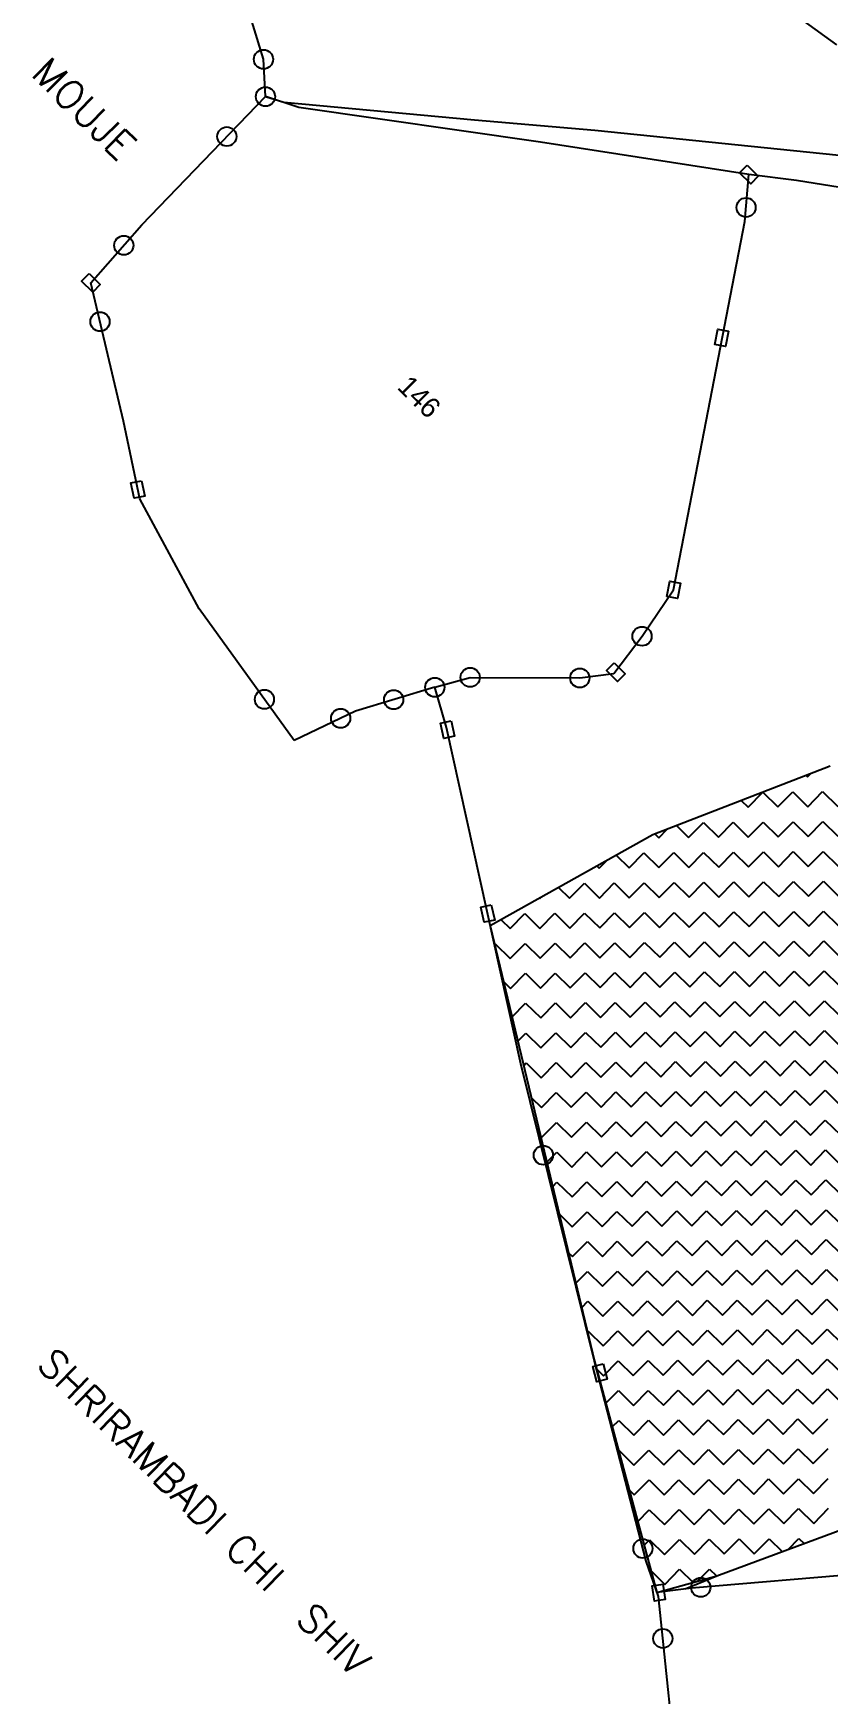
# Model space of a CAD drawing. Header units: metres. Extents: x 342804 to 346854, y 1762918 to 1765966.
# Drawn here: x 342804 to 343156, y 1764501 to 1765237 of the extents above; entities that cross this region are included whole.
import ezdxf

# ---------------------------------------------------------------- set-up
doc = ezdxf.new("R2010")
doc.units = ezdxf.units.M
doc.header["$MEASUREMENT"] = 0
for name, color, linetype in [('POLY_HATCH', 12, 'Continuous'), ('POLY_PARCEL', 6, 'Continuous'), ('POLY_ROAD', 30, 'Continuous'), ('TEXT_MAPOUT', 7, 'Continuous'), ('TEXT_PARCEL', 7, 'Continuous'), ('V_BOUND_LINE', 7, 'Continuous')]:
    doc.layers.add(name, color=color, linetype=linetype)
doc.styles.get("Standard").update_dxf_attribs({"font": 'simplex.shx'})
doc.styles.add('TEXT_MAP', font='')
doc.styles.get('TEXT_MAP').set_extended_font_data('Kruti Dev 050')

msp = doc.modelspace()

# ---------------------------------------------------------------- linework, layer by layer
for points in [[(343120.02, 1765178.3), (343124.97, 1765173.43), (343121.6, 1765170), (343116.65, 1765174.87)], [(342828.58, 1765130.26), (342833.53, 1765125.39), (342830.16, 1765121.96), (342825.21, 1765126.83)], [(343111.75, 1765104.79), (343110.44, 1765097.98), (343105.72, 1765098.89), (343107.04, 1765105.7)], [(342851.81, 1765038.5), (342853.24, 1765031.71), (342848.54, 1765030.72), (342847.11, 1765037.51)], [(343084.47, 1764987.22), (343085.78, 1764994.03), (343090.5, 1764993.12), (343089.18, 1764986.31)], [(343061.08, 1764957.85), (343066.03, 1764952.98), (343062.66, 1764949.56), (343057.71, 1764954.43)], [(342988.9, 1764932.09), (342990.39, 1764925.31), (342985.7, 1764924.28), (342984.21, 1764931.06)], [(343006.71, 1764850.65), (343008.21, 1764843.86), (343003.52, 1764842.83), (343002.02, 1764849.61)], [(343056.32, 1764647.18), (343058.05, 1764640.46), (343053.4, 1764639.26), (343051.66, 1764645.98)], [(343082.67, 1764549.67), (343083.74, 1764542.81), (343078.99, 1764542.07), (343077.92, 1764548.93)]]:
    msp.add_lwpolyline(points, close=True)
for centre in [(342905.8, 1765225.19), (342906.67, 1765208.66), (342889.6, 1765190.98), (343119.55, 1765159.55), (342843.92, 1765142.76), (342833.42, 1765108.96), (343073.48, 1764969.57), (342997.35, 1764951.35), (343045.9, 1764951.08), (342981.68, 1764946.95), (342906.22, 1764941.6), (342963.47, 1764941.48), (342939.98, 1764933.23), (343029.78, 1764739.63), (343073.87, 1764565.39), (343099.48, 1764548.17), (343082.68, 1764525.56)]:
    msp.add_circle(centre, 4.25)
at = {"layer": 'POLY_HATCH'}
for p, q in [((343156.8, 1764912), (343078.19, 1764881.61)), ((343078.19, 1764881.61), (343006.22, 1764841.29)), ((343006.22, 1764841.29), (343052.47, 1764648.35)), ((343052.47, 1764648.35), (343080.09, 1764545.89)), ((343106.55, 1764553.28), (343172.4, 1764577.72)), ((343080.09, 1764545.89), (343106.55, 1764553.28))]:
    msp.add_line(p, q, dxfattribs=at)
at = {"layer": 'POLY_HATCH', "linetype": 'Continuous'}
for p, q in [((343146.17, 1764907.89), (343146.79, 1764907.28)), ((343146.79, 1764907.28), (343148.14, 1764908.65)), ((343117.44, 1764896.78), (343120.44, 1764893.83)), ((343120.44, 1764893.83), (343126.97, 1764900.47)), ((343127.01, 1764900.49), (343133.67, 1764893.94)), ((343133.67, 1764893.94), (343140.23, 1764900.61)), ((343140.23, 1764900.61), (343146.9, 1764894.05)), ((343146.9, 1764894.05), (343153.46, 1764900.72)), ((343153.46, 1764900.72), (343160.13, 1764894.16)), ((343079.13, 1764881.97), (343080.86, 1764880.28)), ((343080.86, 1764880.28), (343084.62, 1764884.1)), ((343088.71, 1764885.68), (343094.09, 1764880.38)), ((343094.09, 1764880.38), (343100.65, 1764887.05)), ((343100.65, 1764887.05), (343107.32, 1764880.49)), ((343107.32, 1764880.49), (343113.88, 1764887.16)), ((343113.88, 1764887.16), (343120.55, 1764880.6)), ((343120.55, 1764880.6), (343127.11, 1764887.27)), ((343127.11, 1764887.27), (343133.78, 1764880.71)), ((343133.78, 1764880.71), (343140.34, 1764887.38)), ((343140.34, 1764887.38), (343147.01, 1764880.82)), ((343147.01, 1764880.82), (343153.57, 1764887.49)), ((343153.57, 1764887.49), (343160.24, 1764880.93)), ((343067.74, 1764866.94), (343074.3, 1764873.61)), ((343074.3, 1764873.61), (343080.97, 1764867.05)), ((343080.97, 1764867.05), (343087.53, 1764873.71)), ((343087.53, 1764873.71), (343094.2, 1764867.15)), ((343094.2, 1764867.15), (343100.76, 1764873.82)), ((343100.76, 1764873.82), (343107.43, 1764867.26)), ((343107.43, 1764867.26), (343113.99, 1764873.93)), ((343113.99, 1764873.93), (343120.66, 1764867.37)), ((343120.66, 1764867.37), (343127.22, 1764874.04)), ((343127.22, 1764874.04), (343133.89, 1764867.48)), ((343133.89, 1764867.48), (343140.45, 1764874.15)), ((343140.45, 1764874.15), (343147.12, 1764867.59)), ((343147.12, 1764867.59), (343153.68, 1764874.26)), ((343153.68, 1764874.26), (343160.35, 1764867.7)), ((343053.52, 1764867.79), (343054.51, 1764866.83)), ((343054.51, 1764866.83), (343057.82, 1764870.2)), ((343062.02, 1764872.55), (343067.74, 1764866.94)), ((343036.53, 1764858.27), (343041.38, 1764853.49)), ((343041.38, 1764853.49), (343047.94, 1764860.16)), ((343047.94, 1764860.16), (343054.61, 1764853.6)), ((343054.61, 1764853.6), (343061.17, 1764860.27)), ((343061.17, 1764860.27), (343067.84, 1764853.71)), ((343067.84, 1764853.71), (343074.4, 1764860.38)), ((343074.4, 1764860.38), (343081.07, 1764853.82)), ((343081.07, 1764853.82), (343087.64, 1764860.48)), ((343087.64, 1764860.48), (343094.3, 1764853.92)), ((343094.3, 1764853.92), (343100.87, 1764860.59)), ((343100.87, 1764860.59), (343107.53, 1764854.03)), ((343107.53, 1764854.03), (343114.1, 1764860.7)), ((343114.1, 1764860.7), (343120.76, 1764854.14)), ((343120.76, 1764854.14), (343127.33, 1764860.81)), ((343127.33, 1764860.81), (343133.99, 1764854.25)), ((343133.99, 1764854.25), (343140.56, 1764860.92)), ((343140.56, 1764860.92), (343147.22, 1764854.36)), ((343147.22, 1764854.36), (343153.79, 1764861.03)), ((343153.79, 1764861.03), (343160.45, 1764854.47)), ((343028.03, 1764853.51), (343028.15, 1764853.38)), ((343028.15, 1764853.38), (343028.59, 1764853.82)), ((343011.03, 1764843.98), (343015.03, 1764840.04)), ((343015.03, 1764840.04), (343021.59, 1764846.71)), ((343021.59, 1764846.71), (343028.26, 1764840.15)), ((343028.26, 1764840.15), (343034.82, 1764846.82)), ((343034.82, 1764846.82), (343041.49, 1764840.26)), ((343041.49, 1764840.26), (343048.05, 1764846.93)), ((343048.05, 1764846.93), (343054.72, 1764840.37)), ((343054.72, 1764840.37), (343061.28, 1764847.04)), ((343061.28, 1764847.04), (343067.95, 1764840.48)), ((343067.95, 1764840.48), (343074.51, 1764847.15)), ((343074.51, 1764847.15), (343081.18, 1764840.59)), ((343081.18, 1764840.59), (343087.74, 1764847.25)), ((343087.74, 1764847.25), (343094.41, 1764840.69)), ((343094.41, 1764840.69), (343100.97, 1764847.36)), ((343100.97, 1764847.36), (343107.64, 1764840.8)), ((343107.64, 1764840.8), (343114.2, 1764847.47)), ((343114.2, 1764847.47), (343120.87, 1764840.91)), ((343120.87, 1764840.91), (343127.43, 1764847.58)), ((343127.43, 1764847.58), (343134.1, 1764841.02)), ((343134.1, 1764841.02), (343140.66, 1764847.69)), ((343140.66, 1764847.69), (343147.33, 1764841.13)), ((343147.33, 1764841.13), (343153.89, 1764847.8)), ((343153.89, 1764847.8), (343160.56, 1764841.24)), ((343008.19, 1764833.09), (343008.47, 1764833.37)), ((343008.47, 1764833.37), (343015.14, 1764826.81)), ((343015.14, 1764826.81), (343021.7, 1764833.48)), ((343021.7, 1764833.48), (343028.37, 1764826.92)), ((343028.37, 1764826.92), (343034.93, 1764833.59)), ((343034.93, 1764833.59), (343041.6, 1764827.03)), ((343041.6, 1764827.03), (343048.16, 1764833.7)), ((343048.16, 1764833.7), (343054.83, 1764827.14)), ((343054.83, 1764827.14), (343061.39, 1764833.81)), ((343061.39, 1764833.81), (343068.06, 1764827.25)), ((343068.06, 1764827.25), (343074.62, 1764833.92)), ((343074.62, 1764833.92), (343081.29, 1764827.35)), ((343081.29, 1764827.35), (343087.85, 1764834.02)), ((343087.85, 1764834.02), (343094.52, 1764827.46)), ((343094.52, 1764827.46), (343101.08, 1764834.13)), ((343101.08, 1764834.13), (343107.75, 1764827.57)), ((343107.75, 1764827.57), (343114.31, 1764834.24)), ((343114.31, 1764834.24), (343120.98, 1764827.68)), ((343120.98, 1764827.68), (343127.54, 1764834.35)), ((343127.54, 1764834.35), (343134.21, 1764827.79)), ((343134.21, 1764827.79), (343140.77, 1764834.46)), ((343140.77, 1764834.46), (343147.44, 1764827.9)), ((343147.44, 1764827.9), (343154, 1764834.57)), ((343154, 1764834.57), (343160.67, 1764828.01)), ((343012.13, 1764816.65), (343015.25, 1764813.58)), ((343015.25, 1764813.58), (343021.81, 1764820.25)), ((343021.81, 1764820.25), (343028.48, 1764813.69)), ((343028.48, 1764813.69), (343035.04, 1764820.36)), ((343035.04, 1764820.36), (343041.71, 1764813.8)), ((343041.71, 1764813.8), (343048.27, 1764820.47)), ((343048.27, 1764820.47), (343054.94, 1764813.91)), ((343054.94, 1764813.91), (343061.5, 1764820.58)), ((343061.5, 1764820.58), (343068.17, 1764814.02)), ((343068.17, 1764814.02), (343074.73, 1764820.69)), ((343074.73, 1764820.69), (343081.4, 1764814.12)), ((343081.4, 1764814.12), (343087.96, 1764820.79)), ((343087.96, 1764820.79), (343094.63, 1764814.23)), ((343094.63, 1764814.23), (343101.19, 1764820.9)), ((343101.19, 1764820.9), (343107.86, 1764814.34)), ((343107.86, 1764814.34), (343114.42, 1764821.01)), ((343114.42, 1764821.01), (343121.09, 1764814.45)), ((343121.09, 1764814.45), (343127.65, 1764821.12)), ((343127.65, 1764821.12), (343134.32, 1764814.56)), ((343134.32, 1764814.56), (343140.88, 1764821.23)), ((343140.88, 1764821.23), (343147.55, 1764814.67)), ((343147.55, 1764814.67), (343154.11, 1764821.34)), ((343154.11, 1764821.34), (343160.78, 1764814.78)), ((343015.9, 1764800.91), (343021.92, 1764807.02)), ((343021.92, 1764807.02), (343028.59, 1764800.46)), ((343028.59, 1764800.46), (343035.15, 1764807.13)), ((343035.15, 1764807.13), (343041.82, 1764800.57)), ((343041.82, 1764800.57), (343048.38, 1764807.24)), ((343048.38, 1764807.24), (343055.05, 1764800.68)), ((343055.05, 1764800.68), (343061.61, 1764807.35)), ((343061.61, 1764807.35), (343068.28, 1764800.79)), ((343068.28, 1764800.79), (343074.84, 1764807.46)), ((343074.84, 1764807.46), (343081.51, 1764800.89)), ((343081.51, 1764800.89), (343088.07, 1764807.56)), ((343088.07, 1764807.56), (343094.74, 1764801)), ((343094.74, 1764801), (343101.3, 1764807.67)), ((343101.3, 1764807.67), (343107.97, 1764801.11)), ((343107.97, 1764801.11), (343114.53, 1764807.78)), ((343114.53, 1764807.78), (343121.2, 1764801.22)), ((343121.2, 1764801.22), (343127.76, 1764807.89)), ((343127.76, 1764807.89), (343134.43, 1764801.33)), ((343134.43, 1764801.33), (343140.99, 1764808)), ((343140.99, 1764808), (343147.66, 1764801.44)), ((343147.66, 1764801.44), (343154.22, 1764808.11)), ((343154.22, 1764808.11), (343160.89, 1764801.55)), ((343018.47, 1764790.18), (343022.03, 1764793.79)), ((343022.03, 1764793.79), (343028.7, 1764787.23)), ((343028.7, 1764787.23), (343035.26, 1764793.9)), ((343035.26, 1764793.9), (343041.93, 1764787.34)), ((343041.93, 1764787.34), (343048.49, 1764794.01)), ((343048.49, 1764794.01), (343055.16, 1764787.45)), ((343055.16, 1764787.45), (343061.72, 1764794.12)), ((343061.72, 1764794.12), (343068.39, 1764787.56)), ((343068.39, 1764787.56), (343074.95, 1764794.23)), ((343074.95, 1764794.23), (343081.62, 1764787.66)), ((343081.62, 1764787.66), (343088.18, 1764794.33)), ((343088.18, 1764794.33), (343094.85, 1764787.77)), ((343094.85, 1764787.77), (343101.41, 1764794.44)), ((343101.41, 1764794.44), (343108.08, 1764787.88)), ((343108.08, 1764787.88), (343114.64, 1764794.55)), ((343114.64, 1764794.55), (343121.31, 1764787.99)), ((343121.31, 1764787.99), (343127.87, 1764794.66)), ((343127.87, 1764794.66), (343134.54, 1764788.1)), ((343134.54, 1764788.1), (343141.1, 1764794.77)), ((343141.1, 1764794.77), (343147.77, 1764788.21)), ((343147.77, 1764788.21), (343154.33, 1764794.88)), ((343154.33, 1764794.88), (343161, 1764788.32)), ((343021.05, 1764779.45), (343022.14, 1764780.56)), ((343022.14, 1764780.56), (343028.81, 1764774)), ((343028.81, 1764774), (343035.37, 1764780.67)), ((343035.37, 1764780.67), (343042.04, 1764774.11)), ((343042.04, 1764774.11), (343048.6, 1764780.78)), ((343048.6, 1764780.78), (343055.27, 1764774.22)), ((343055.27, 1764774.22), (343061.83, 1764780.89)), ((343061.83, 1764780.89), (343068.5, 1764774.33)), ((343068.5, 1764774.33), (343075.06, 1764781)), ((343075.06, 1764781), (343081.73, 1764774.43)), ((343081.73, 1764774.43), (343088.29, 1764781.1)), ((343088.29, 1764781.1), (343094.96, 1764774.54)), ((343094.96, 1764774.54), (343101.52, 1764781.21)), ((343101.52, 1764781.21), (343108.19, 1764774.65)), ((343108.19, 1764774.65), (343114.75, 1764781.32)), ((343114.75, 1764781.32), (343121.42, 1764774.76)), ((343121.42, 1764774.76), (343127.98, 1764781.43)), ((343127.98, 1764781.43), (343134.65, 1764774.87)), ((343134.65, 1764774.87), (343141.21, 1764781.54)), ((343141.21, 1764781.54), (343147.88, 1764774.98)), ((343147.88, 1764774.98), (343154.44, 1764781.65)), ((343154.44, 1764781.65), (343161.11, 1764775.09)), ((343024.48, 1764765.13), (343028.91, 1764760.77)), ((343028.91, 1764760.77), (343035.47, 1764767.44)), ((343035.47, 1764767.44), (343042.14, 1764760.88)), ((343042.14, 1764760.88), (343048.7, 1764767.55)), ((343048.7, 1764767.55), (343055.37, 1764760.99)), ((343055.37, 1764760.99), (343061.93, 1764767.66)), ((343061.93, 1764767.66), (343068.6, 1764761.1)), ((343068.6, 1764761.1), (343075.16, 1764767.77)), ((343075.16, 1764767.77), (343081.83, 1764761.2)), ((343081.83, 1764761.2), (343088.39, 1764767.87)), ((343088.39, 1764767.87), (343095.06, 1764761.31)), ((343095.06, 1764761.31), (343101.62, 1764767.98)), ((343101.62, 1764767.98), (343108.29, 1764761.42)), ((343108.29, 1764761.42), (343114.85, 1764768.09)), ((343114.85, 1764768.09), (343121.52, 1764761.53)), ((343121.52, 1764761.53), (343128.09, 1764768.2)), ((343128.09, 1764768.2), (343134.75, 1764761.64)), ((343134.75, 1764761.64), (343141.32, 1764768.31)), ((343141.32, 1764768.31), (343147.98, 1764761.75)), ((343147.98, 1764761.75), (343154.55, 1764768.42)), ((343154.55, 1764768.42), (343161.21, 1764761.86)), ((343028.59, 1764747.96), (343029.02, 1764747.54)), ((343029.02, 1764747.54), (343035.58, 1764754.21)), ((343035.58, 1764754.21), (343042.25, 1764747.65)), ((343042.25, 1764747.65), (343048.81, 1764754.32)), ((343048.81, 1764754.32), (343055.48, 1764747.76)), ((343055.48, 1764747.76), (343062.04, 1764754.43)), ((343062.04, 1764754.43), (343068.71, 1764747.87)), ((343068.71, 1764747.87), (343075.27, 1764754.54)), ((343075.27, 1764754.54), (343081.94, 1764747.97)), ((343081.94, 1764747.97), (343088.5, 1764754.64)), ((343088.5, 1764754.64), (343095.17, 1764748.08)), ((343095.17, 1764748.08), (343101.73, 1764754.75)), ((343101.73, 1764754.75), (343108.4, 1764748.19)), ((343108.4, 1764748.19), (343114.96, 1764754.86)), ((343114.96, 1764754.86), (343121.63, 1764748.3)), ((343121.63, 1764748.3), (343128.19, 1764754.97)), ((343128.19, 1764754.97), (343134.86, 1764748.41)), ((343134.86, 1764748.41), (343141.42, 1764755.08)), ((343141.42, 1764755.08), (343148.09, 1764748.52)), ((343148.09, 1764748.52), (343154.65, 1764755.19)), ((343154.65, 1764755.19), (343161.32, 1764748.63)), ((343031.33, 1764736.55), (343035.69, 1764740.98)), ((343035.69, 1764740.98), (343042.36, 1764734.42)), ((343042.36, 1764734.42), (343048.92, 1764741.09)), ((343048.92, 1764741.09), (343055.59, 1764734.53)), ((343055.59, 1764734.53), (343062.15, 1764741.2)), ((343062.15, 1764741.2), (343068.82, 1764734.64)), ((343068.82, 1764734.64), (343075.38, 1764741.31)), ((343075.38, 1764741.31), (343082.05, 1764734.74)), ((343082.05, 1764734.74), (343088.61, 1764741.41)), ((343088.61, 1764741.41), (343095.28, 1764734.85)), ((343095.28, 1764734.85), (343101.84, 1764741.52)), ((343101.84, 1764741.52), (343108.51, 1764734.96)), ((343108.51, 1764734.96), (343115.07, 1764741.63)), ((343115.07, 1764741.63), (343121.74, 1764735.07)), ((343121.74, 1764735.07), (343128.3, 1764741.74)), ((343128.3, 1764741.74), (343134.97, 1764735.18)), ((343134.97, 1764735.18), (343141.53, 1764741.85)), ((343141.53, 1764741.85), (343148.2, 1764735.29)), ((343148.2, 1764735.29), (343154.76, 1764741.96)), ((343154.76, 1764741.96), (343161.43, 1764735.4)), ((343033.9, 1764725.82), (343035.8, 1764727.75)), ((343035.8, 1764727.75), (343042.47, 1764721.19)), ((343042.47, 1764721.19), (343049.03, 1764727.86)), ((343049.03, 1764727.86), (343055.7, 1764721.3)), ((343055.7, 1764721.3), (343062.26, 1764727.97)), ((343062.26, 1764727.97), (343068.93, 1764721.41)), ((343068.93, 1764721.41), (343075.49, 1764728.08)), ((343075.49, 1764728.08), (343082.16, 1764721.51)), ((343082.16, 1764721.51), (343088.72, 1764728.18)), ((343088.72, 1764728.18), (343095.39, 1764721.62)), ((343095.39, 1764721.62), (343101.95, 1764728.29)), ((343101.95, 1764728.29), (343108.62, 1764721.73)), ((343108.62, 1764721.73), (343115.18, 1764728.4)), ((343115.18, 1764728.4), (343121.85, 1764721.84)), ((343121.85, 1764721.84), (343128.41, 1764728.51)), ((343128.41, 1764728.51), (343135.08, 1764721.95)), ((343135.08, 1764721.95), (343141.64, 1764728.62)), ((343141.64, 1764728.62), (343148.31, 1764722.06)), ((343148.31, 1764722.06), (343154.87, 1764728.73)), ((343154.87, 1764728.73), (343161.54, 1764722.17)), ((343036.82, 1764713.62), (343042.58, 1764707.96)), ((343042.58, 1764707.96), (343049.14, 1764714.63)), ((343049.14, 1764714.63), (343055.81, 1764708.07)), ((343055.81, 1764708.07), (343062.37, 1764714.74)), ((343062.37, 1764714.74), (343069.04, 1764708.18)), ((343069.04, 1764708.18), (343075.6, 1764714.85)), ((343075.6, 1764714.85), (343082.27, 1764708.28)), ((343082.27, 1764708.28), (343088.83, 1764714.95)), ((343088.83, 1764714.95), (343095.5, 1764708.39)), ((343095.5, 1764708.39), (343102.06, 1764715.06)), ((343102.06, 1764715.06), (343108.73, 1764708.5)), ((343108.73, 1764708.5), (343115.29, 1764715.17)), ((343115.29, 1764715.17), (343121.96, 1764708.61)), ((343121.96, 1764708.61), (343128.52, 1764715.28)), ((343128.52, 1764715.28), (343135.19, 1764708.72)), ((343135.19, 1764708.72), (343141.75, 1764715.39)), ((343141.75, 1764715.39), (343148.42, 1764708.83)), ((343148.42, 1764708.83), (343154.98, 1764715.5)), ((343154.98, 1764715.5), (343161.65, 1764708.94)), ((343040.94, 1764696.45), (343042.69, 1764694.73)), ((343042.69, 1764694.73), (343049.25, 1764701.4)), ((343049.25, 1764701.4), (343055.92, 1764694.84)), ((343055.92, 1764694.84), (343062.48, 1764701.51)), ((343062.48, 1764701.51), (343069.15, 1764694.95)), ((343069.15, 1764694.95), (343075.71, 1764701.62)), ((343075.71, 1764701.62), (343082.38, 1764695.05)), ((343082.38, 1764695.05), (343088.94, 1764701.72)), ((343088.94, 1764701.72), (343095.61, 1764695.16)), ((343095.61, 1764695.16), (343102.17, 1764701.83)), ((343102.17, 1764701.83), (343108.84, 1764695.27)), ((343108.84, 1764695.27), (343115.4, 1764701.94)), ((343115.4, 1764701.94), (343122.07, 1764695.38)), ((343122.07, 1764695.38), (343128.63, 1764702.05)), ((343128.63, 1764702.05), (343135.3, 1764695.49)), ((343135.3, 1764695.49), (343141.86, 1764702.16)), ((343141.86, 1764702.16), (343148.53, 1764695.6)), ((343148.53, 1764695.6), (343155.09, 1764702.27)), ((343155.09, 1764702.27), (343161.76, 1764695.71)), ((343148.64, 1764682.37), (343155.2, 1764689.04)), ((343155.2, 1764689.04), (343161.87, 1764682.48)), ((343044.18, 1764682.91), (343049.36, 1764688.17)), ((343049.36, 1764688.17), (343056.03, 1764681.61)), ((343056.03, 1764681.61), (343062.59, 1764688.28)), ((343062.59, 1764688.28), (343069.26, 1764681.72)), ((343069.26, 1764681.72), (343075.82, 1764688.38)), ((343075.82, 1764688.38), (343082.49, 1764681.82)), ((343082.49, 1764681.82), (343089.05, 1764688.49)), ((343089.05, 1764688.49), (343095.72, 1764681.93)), ((343095.72, 1764681.93), (343102.28, 1764688.6)), ((343102.28, 1764688.6), (343108.95, 1764682.04)), ((343108.95, 1764682.04), (343115.51, 1764688.71)), ((343115.51, 1764688.71), (343122.18, 1764682.15)), ((343122.18, 1764682.15), (343128.74, 1764688.82)), ((343128.74, 1764688.82), (343135.41, 1764682.26)), ((343135.41, 1764682.26), (343141.97, 1764688.93)), ((343141.97, 1764688.93), (343148.64, 1764682.37)), ((343046.75, 1764672.18), (343049.46, 1764674.94)), ((343049.46, 1764674.94), (343056.13, 1764668.38)), ((343056.13, 1764668.38), (343062.69, 1764675.05)), ((343062.69, 1764675.05), (343069.36, 1764668.49)), ((343069.36, 1764668.49), (343075.92, 1764675.15)), ((343075.92, 1764675.15), (343082.59, 1764668.59)), ((343082.59, 1764668.59), (343089.15, 1764675.26)), ((343089.15, 1764675.26), (343095.82, 1764668.7)), ((343095.82, 1764668.7), (343102.38, 1764675.37)), ((343102.38, 1764675.37), (343109.05, 1764668.81)), ((343109.05, 1764668.81), (343115.61, 1764675.48)), ((343115.61, 1764675.48), (343122.28, 1764668.92)), ((343122.28, 1764668.92), (343128.84, 1764675.59)), ((343128.84, 1764675.59), (343135.51, 1764669.03)), ((343135.51, 1764669.03), (343142.07, 1764675.7)), ((343142.07, 1764675.7), (343148.74, 1764669.14)), ((343148.74, 1764669.14), (343155.3, 1764675.81)), ((343155.3, 1764675.81), (343161.97, 1764669.25)), ((343049.33, 1764661.46), (343049.57, 1764661.71)), ((343049.57, 1764661.71), (343056.24, 1764655.15)), ((343056.24, 1764655.15), (343062.8, 1764661.82)), ((343062.8, 1764661.82), (343069.47, 1764655.26)), ((343069.47, 1764655.26), (343076.03, 1764661.92)), ((343076.03, 1764661.92), (343082.7, 1764655.36)), ((343082.7, 1764655.36), (343089.26, 1764662.03)), ((343089.26, 1764662.03), (343095.93, 1764655.47)), ((343095.93, 1764655.47), (343102.49, 1764662.14)), ((343102.49, 1764662.14), (343109.16, 1764655.58)), ((343109.16, 1764655.58), (343115.72, 1764662.25)), ((343115.72, 1764662.25), (343122.39, 1764655.69)), ((343122.39, 1764655.69), (343128.95, 1764662.36)), ((343128.95, 1764662.36), (343135.62, 1764655.8)), ((343135.62, 1764655.8), (343142.18, 1764662.47)), ((343142.18, 1764662.47), (343148.85, 1764655.91)), ((343148.85, 1764655.91), (343155.41, 1764662.58)), ((343155.41, 1764662.58), (343162.08, 1764656.02)), ((343056.35, 1764641.92), (343062.91, 1764648.59)), ((343062.91, 1764648.59), (343069.58, 1764642.03)), ((343069.58, 1764642.03), (343076.14, 1764648.69)), ((343076.14, 1764648.69), (343082.81, 1764642.13)), ((343082.81, 1764642.13), (343089.37, 1764648.8)), ((343089.37, 1764648.8), (343096.04, 1764642.24)), ((343096.04, 1764642.24), (343102.6, 1764648.91)), ((343102.6, 1764648.91), (343109.27, 1764642.35)), ((343109.27, 1764642.35), (343115.83, 1764649.02)), ((343115.83, 1764649.02), (343122.5, 1764642.46)), ((343122.5, 1764642.46), (343129.06, 1764649.13)), ((343129.06, 1764649.13), (343135.73, 1764642.57)), ((343135.73, 1764642.57), (343142.29, 1764649.24)), ((343142.29, 1764649.24), (343148.96, 1764642.68)), ((343148.96, 1764642.68), (343155.52, 1764649.35)), ((343155.52, 1764649.35), (343162.19, 1764642.79)), ((343053.43, 1764644.79), (343056.35, 1764641.92)), ((343057.49, 1764629.73), (343063.02, 1764635.36)), ((343063.02, 1764635.36), (343069.69, 1764628.8)), ((343069.69, 1764628.8), (343076.25, 1764635.46)), ((343076.25, 1764635.46), (343082.92, 1764628.9)), ((343082.92, 1764628.9), (343089.48, 1764635.57)), ((343089.48, 1764635.57), (343096.15, 1764629.01)), ((343096.15, 1764629.01), (343102.71, 1764635.68)), ((343102.71, 1764635.68), (343109.38, 1764629.12)), ((343109.38, 1764629.12), (343115.94, 1764635.79)), ((343115.94, 1764635.79), (343122.61, 1764629.23)), ((343122.61, 1764629.23), (343129.17, 1764635.9)), ((343129.17, 1764635.9), (343135.84, 1764629.34)), ((343135.84, 1764629.34), (343142.4, 1764636.01)), ((343142.4, 1764636.01), (343149.07, 1764629.45)), ((343149.07, 1764629.45), (343155.63, 1764636.12)), ((343155.63, 1764636.12), (343162.3, 1764629.56)), ((343149.18, 1764616.22), (343155.74, 1764622.89)), ((343060.31, 1764619.26), (343063.13, 1764622.13)), ((343063.13, 1764622.13), (343069.8, 1764615.57)), ((343069.8, 1764615.57), (343076.36, 1764622.23)), ((343076.36, 1764622.23), (343083.03, 1764615.67)), ((343083.03, 1764615.67), (343089.59, 1764622.34)), ((343089.59, 1764622.34), (343096.26, 1764615.78)), ((343096.26, 1764615.78), (343102.82, 1764622.45)), ((343102.82, 1764622.45), (343109.49, 1764615.89)), ((343109.49, 1764615.89), (343116.05, 1764622.56)), ((343116.05, 1764622.56), (343122.72, 1764616)), ((343122.72, 1764616), (343129.28, 1764622.67)), ((343129.28, 1764622.67), (343135.95, 1764616.11)), ((343135.95, 1764616.11), (343142.51, 1764622.78)), ((343142.51, 1764622.78), (343149.18, 1764616.22)), ((343063.13, 1764608.79), (343063.24, 1764608.9)), ((343063.24, 1764608.9), (343069.91, 1764602.34)), ((343069.91, 1764602.34), (343076.47, 1764609)), ((343076.47, 1764609), (343083.14, 1764602.44)), ((343083.14, 1764602.44), (343089.7, 1764609.11)), ((343089.7, 1764609.11), (343096.37, 1764602.55)), ((343096.37, 1764602.55), (343102.93, 1764609.22)), ((343102.93, 1764609.22), (343109.6, 1764602.66)), ((343109.6, 1764602.66), (343116.16, 1764609.33)), ((343116.16, 1764609.33), (343122.83, 1764602.77)), ((343122.83, 1764602.77), (343129.39, 1764609.44)), ((343129.39, 1764609.44), (343136.06, 1764602.88)), ((343136.06, 1764602.88), (343142.62, 1764609.55)), ((343142.62, 1764609.55), (343149.29, 1764602.99)), ((343149.29, 1764602.99), (343155.85, 1764609.66)), ((343070.01, 1764589.11), (343076.58, 1764595.77)), ((343076.58, 1764595.77), (343083.24, 1764589.21)), ((343083.24, 1764589.21), (343089.81, 1764595.88)), ((343089.81, 1764595.88), (343096.48, 1764589.32)), ((343096.48, 1764589.32), (343103.04, 1764595.99)), ((343103.04, 1764595.99), (343109.71, 1764589.43)), ((343109.71, 1764589.43), (343116.27, 1764596.1)), ((343116.27, 1764596.1), (343122.94, 1764589.54)), ((343122.94, 1764589.54), (343129.5, 1764596.21)), ((343129.5, 1764596.21), (343136.17, 1764589.65)), ((343136.17, 1764589.65), (343142.73, 1764596.32)), ((343142.73, 1764596.32), (343149.4, 1764589.76)), ((343149.4, 1764589.76), (343155.96, 1764596.43)), ((343067.87, 1764591.21), (343070.01, 1764589.11)), ((343071.6, 1764577.38), (343076.68, 1764582.54)), ((343076.68, 1764582.54), (343083.35, 1764575.98)), ((343083.35, 1764575.98), (343089.91, 1764582.65)), ((343089.91, 1764582.65), (343096.58, 1764576.09)), ((343096.58, 1764576.09), (343103.14, 1764582.76)), ((343103.14, 1764582.76), (343109.81, 1764576.2)), ((343109.81, 1764576.2), (343116.37, 1764582.87)), ((343116.37, 1764582.87), (343123.04, 1764576.31)), ((343123.04, 1764576.31), (343129.6, 1764582.98)), ((343129.6, 1764582.98), (343136.27, 1764576.42)), ((343136.27, 1764576.42), (343142.83, 1764583.09)), ((343142.83, 1764583.09), (343149.5, 1764576.53)), ((343149.5, 1764576.53), (343156.06, 1764583.2)), ((343074.43, 1764566.91), (343076.79, 1764569.31)), ((343076.79, 1764569.31), (343083.46, 1764562.75)), ((343083.46, 1764562.75), (343090.02, 1764569.42)), ((343090.02, 1764569.42), (343096.69, 1764562.86)), ((343096.69, 1764562.86), (343103.25, 1764569.53)), ((343103.25, 1764569.53), (343109.92, 1764562.97)), ((343109.92, 1764562.97), (343116.48, 1764569.64)), ((343116.48, 1764569.64), (343123.15, 1764563.08)), ((343123.15, 1764563.08), (343129.71, 1764569.75)), ((343129.71, 1764569.75), (343135.52, 1764564.03)), ((343138.18, 1764565.02), (343142.94, 1764569.86)), ((343142.94, 1764569.86), (343145.21, 1764567.63)), ((343077.5, 1764555.49), (343083.57, 1764549.52)), ((343083.57, 1764549.52), (343090.13, 1764556.19)), ((343090.13, 1764556.19), (343096.07, 1764550.35)), ((343098.05, 1764550.9), (343103.36, 1764556.3)), ((343103.36, 1764556.3), (343106.46, 1764553.25))]:
    msp.add_line(p, q, dxfattribs=at)
at = {"layer": 'POLY_PARCEL'}
for p, q in [((343159.72, 1765231.68), (343092.77, 1765280.04)), ((343119.01, 1765153.33), (343120.81, 1765174.15)), ((343087.48, 1764990.17), (343119.01, 1765153.33)), ((343073.48, 1764969.57), (343087.48, 1764990.17)), ((343061.02, 1764953.09), (343073.48, 1764969.57)), ((342981.68, 1764946.95), (342997.35, 1764951.35)), ((342997.35, 1764951.35), (343045.9, 1764951.08)), ((343045.9, 1764951.08), (343061.02, 1764953.09)), ((343106.55, 1764553.28), (343172.4, 1764577.72)), ((343092.63, 1764547.47), (343106.55, 1764553.28)), ((343190.78, 1764555.87), (343095.45, 1764547.83)), ((343095.45, 1764547.83), (343080.09, 1764545.89))]:
    msp.add_line(p, q, dxfattribs=at)
at = {"layer": 'POLY_ROAD'}
for p, q in [((342906.67, 1765208.66), (342914.82, 1765206.22)), ((342921.52, 1765203.9), (342906.67, 1765208.66)), ((342914.82, 1765206.22), (342999.23, 1765198.44)), ((343028.51, 1765188.52), (342921.52, 1765203.9)), ((342999.23, 1765198.44), (343052.5, 1765193.75)), ((343052.5, 1765193.75), (343189.68, 1765179.79)), ((343120.81, 1765174.15), (343028.51, 1765188.52)), ((343141.96, 1765171.43), (343120.81, 1765174.15)), ((343207.61, 1765161.16), (343141.96, 1765171.43))]:
    msp.add_line(p, q, dxfattribs=at)
at = {"layer": 'V_BOUND_LINE'}
for p, q in [((342905.8, 1765225.19), (342880.62, 1765308.18)), ((342906.67, 1765208.66), (342905.8, 1765225.19)), ((342851.91, 1765151.92), (342906.67, 1765208.66)), ((342829.37, 1765126.11), (342851.91, 1765151.92)), ((342843.82, 1765064.87), (342829.37, 1765126.11)), ((342851.06, 1765030.41), (342843.82, 1765064.87)), ((342877.37, 1764981.72), (342851.06, 1765030.41)), ((342919.35, 1764923.33), (342877.37, 1764981.72)), ((342981.68, 1764946.95), (342946.55, 1764936.39)), ((342986.83, 1764929.21), (342981.68, 1764946.95)), ((342946.55, 1764936.39), (342919.35, 1764923.33)), ((343019.72, 1764780.13), (342986.83, 1764929.21)), ((343052.47, 1764648.35), (343019.72, 1764780.13)), ((343075.3, 1764559.86), (343052.47, 1764648.35)), ((343080.71, 1764544.08), (343075.3, 1764559.86)), ((343087.28, 1764482.26), (343080.71, 1764544.08))]:
    msp.add_line(p, q, dxfattribs=at)

# ---------------------------------------------------------------- texts
at = {"layer": 'TEXT_MAPOUT'}
for s, height, p in [('MOUJE', 12.474, (342802.31, 1765218.21)), ('SHRIRAMBADI CHI  SHIV', 12.4739, (342804.83, 1764646.16))]:
    msp.add_text(s, height=height, rotation=315.47003, dxfattribs=at).set_placement(p)
at = {"layer": 'TEXT_PARCEL', "style": 'TEXT_MAP'}
msp.add_text('146', height=8.981, rotation=315.47003, dxfattribs=at).set_placement((342964.56, 1765079.52))

doc.saveas('drawing.dxf')
